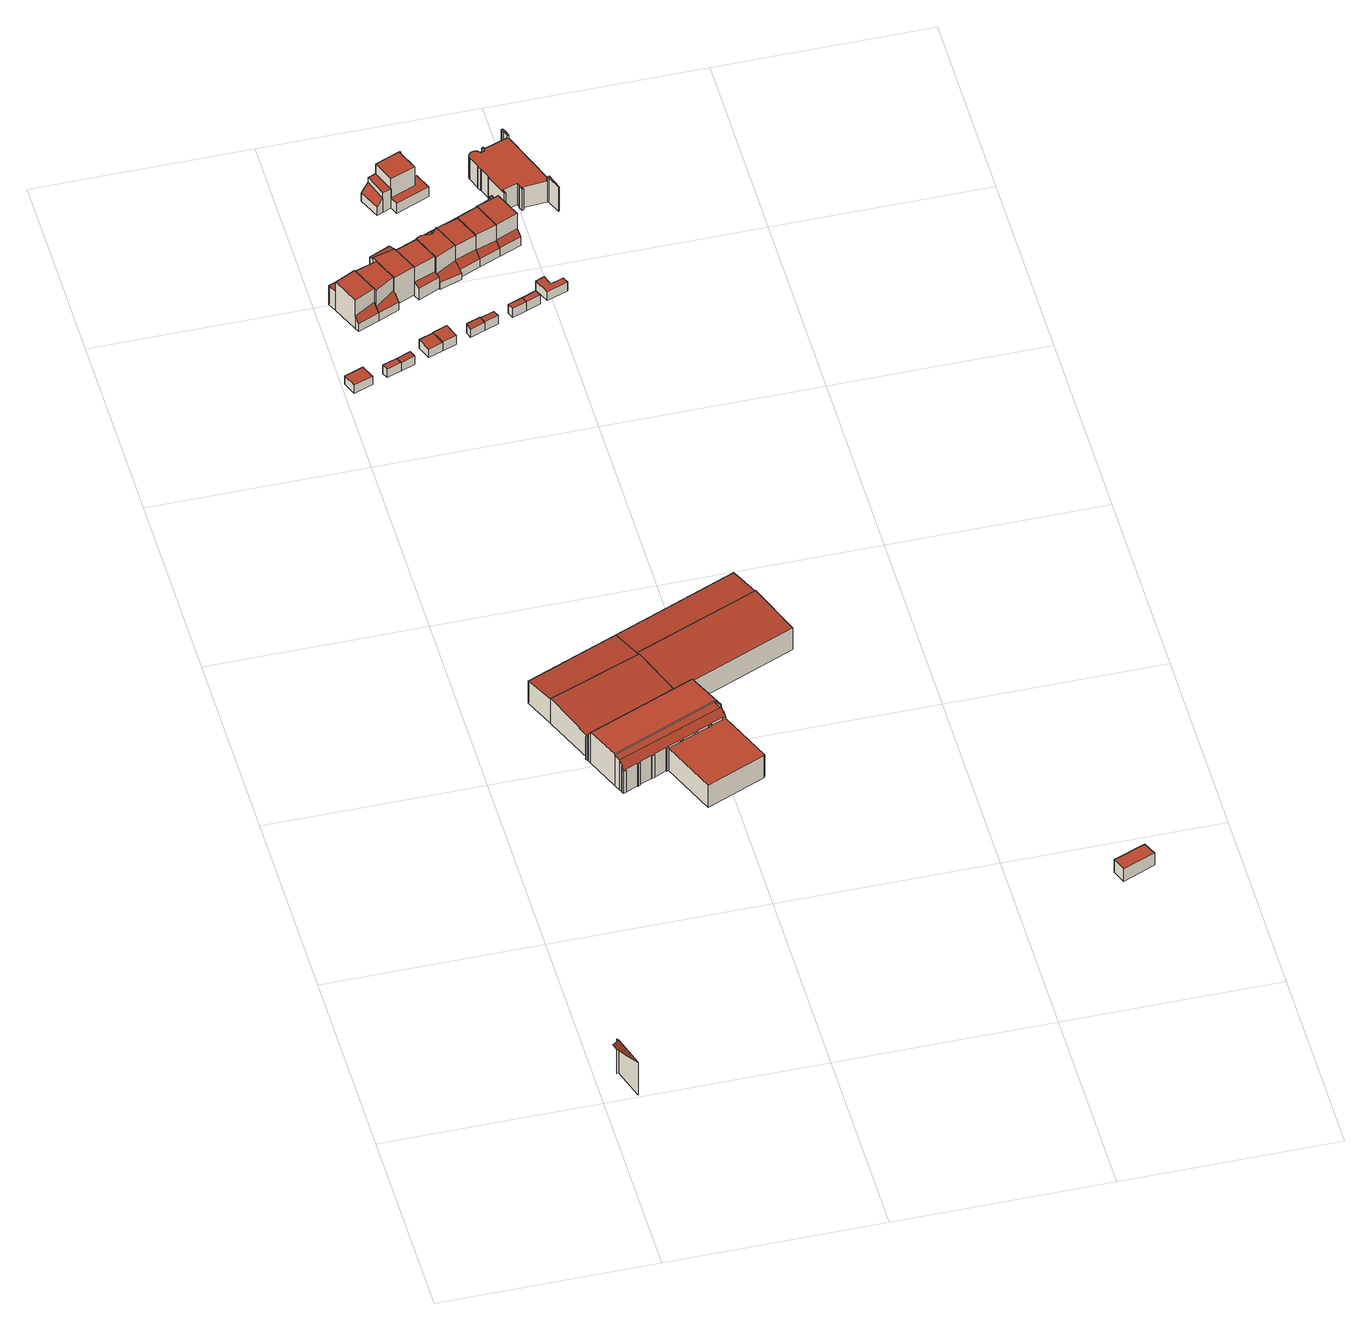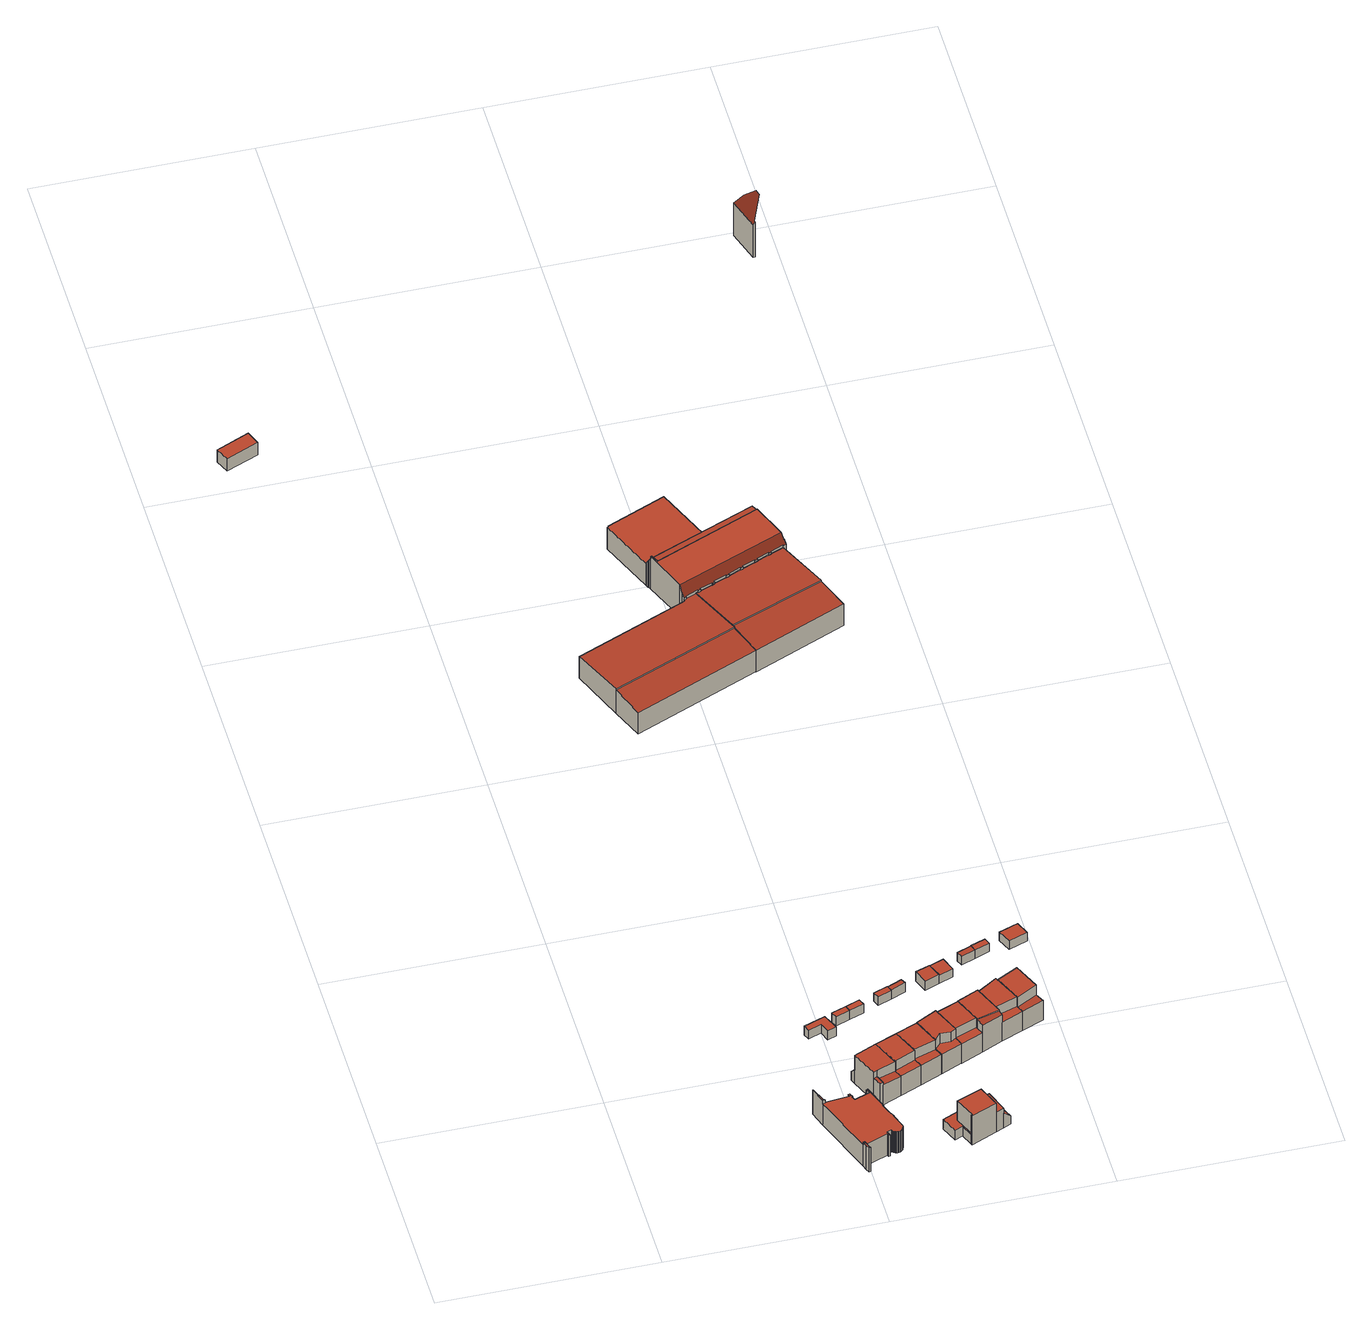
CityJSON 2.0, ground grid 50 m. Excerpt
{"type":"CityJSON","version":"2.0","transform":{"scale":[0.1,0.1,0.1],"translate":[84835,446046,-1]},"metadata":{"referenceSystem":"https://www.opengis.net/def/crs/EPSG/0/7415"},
"CityObjects":{
"building1":{"type":"Building","attributes":{"b3_dak_type":"slanted","b3_h_dak_50p":11.34,"b3_h_dak_70p":12.93,"b3_h_dak_max":18.7,"b3_h_dak_min":-0.24,"b3_h_maaiveld":-0.41,"b3_kas_warenhuis":false,"b3_mutatie_ahn3_ahn4":false,"b3_opp_buitenmuur":23264.48,"b3_opp_dak_plat":22958.51,"b3_opp_dak_schuin":26793.35,"b3_opp_grond":47974.2,"b3_opp_scheidingsmuur":0,"b3_reconstructie_onvolledig":false,"b3_rmse_lod12":3.03,"b3_rmse_lod13":1.31,"b3_rmse_lod22":0.253,"b3_val3dity_lod12":"[]","b3_val3dity_lod13":"[]","b3_val3dity_lod22":"[104]","b3_volume_lod12":618811.44,"b3_volume_lod13":595669.38,"b3_volume_lod22":564615.25,"geconstateerd":false,"oorspronkelijkbouwjaar":1914,"status":"Pand in gebruik"},"children":["building1-1"]},
"building1-1":{"type":"BuildingPart","parents":["building1"],"geometry":[{"type":"MultiSurface","lod":"2.2","boundaries":[[[0,1,2,3,4,5,6,7,8]],[[0,9,1]],[[8,10,11,9,0]],[[7,12,13,10,8]]],"semantics":{"surfaces":[{"type":"RoofSurface"},{"type":"WallSurface","on_footprint_edge":false},{"type":"WallSurface","on_footprint_edge":true}],"values":[0,1,2,2]}}]},
"building2":{"type":"Building","attributes":{"b3_bag_bag_overlap":0,"b3_dak_type":"multiple horizontal","b3_h_dak_50p":6.78,"b3_h_dak_70p":6.95,"b3_h_dak_max":7.43,"b3_h_dak_min":0.32,"b3_h_maaiveld":-0.075,"b3_kas_warenhuis":false,"b3_mutatie_ahn3_ahn4":false,"b3_opp_buitenmuur":314.56,"b3_opp_dak_plat":0,"b3_opp_dak_schuin":504.23,"b3_opp_grond":500.92,"b3_opp_scheidingsmuur":294.45,"b3_reconstructie_onvolledig":false,"b3_rmse_lod12":0.415,"b3_rmse_lod13":0.415,"b3_rmse_lod22":0.295,"b3_val3dity_lod12":"[]","b3_val3dity_lod13":"[]","b3_val3dity_lod22":"[]","b3_volume_lod12":3515.28,"b3_volume_lod13":3515.28,"b3_volume_lod22":3427.08,"geconstateerd":false,"oorspronkelijkbouwjaar":1983,"status":"Pand in gebruik"},"children":["building2-1"]},
"building2-1":{"type":"BuildingPart","parents":["building2"],"geometry":[{"type":"Solid","lod":"2.2","boundaries":[[[[14,15,16,17,18,19,20,21,22,23,24,25,26,27,28,29,30,31,32,33,34,35,36,37,38,39,40,41,42,43]],[[44,39,38,45]],[[46,40,39,44]],[[47,33,32,48]],[[49,34,33,47]],[[50,43,42,51]],[[52,53,41,40,46]],[[48,32,31,54]],[[45,38,37,55]],[[55,37,36,56]],[[56,36,35,57]],[[57,35,34,49]],[[54,31,30,58]],[[58,30,29,59]],[[60,28,27,61]],[[59,29,28,60]],[[61,27,26,62]],[[63,23,22,64]],[[62,26,25,65]],[[66,24,23,63]],[[65,25,24,66]],[[64,22,21,67]],[[67,21,20,68]],[[68,20,19,69]],[[69,19,18,70]],[[71,17,16,72]],[[72,16,15,73]],[[70,18,17,71]],[[51,42,41,53]],[[74,14,43,50]],[[75,74,53,52]],[[73,15,14,74,75]],[[53,74,50,51]],[[73,75,52,46,44,45,55,56,57,49,47,48,54,58,59,60,61,62,65,66,63,64,67,68,69,70,71,72]]]],"semantics":{"surfaces":[{"type":"GroundSurface"},{"type":"WallSurface","on_footprint_edge":true},{"type":"WallSurface","on_footprint_edge":false},{"type":"RoofSurface"}],"values":[[0,1,1,1,1,1,1,1,1,1,1,1,1,1,1,1,1,1,1,1,1,1,1,1,1,1,1,1,1,1,2,1,3,3]]}}]},
"building3":{"type":"Building","attributes":{"b3_bag_bag_overlap":0,"b3_dak_type":"slanted","b3_h_dak_50p":9.47,"b3_h_dak_70p":9.63,"b3_h_dak_max":10.1,"b3_h_dak_min":6.93,"b3_h_maaiveld":0.333,"b3_kas_warenhuis":false,"b3_mutatie_ahn3_ahn4":false,"b3_opp_buitenmuur":367.25,"b3_opp_dak_plat":254.89,"b3_opp_dak_schuin":191.33,"b3_opp_grond":353.55,"b3_opp_scheidingsmuur":271.97,"b3_reconstructie_onvolledig":false,"b3_rmse_lod12":0.75,"b3_rmse_lod13":0.75,"b3_rmse_lod22":0.128,"b3_val3dity_lod12":"[]","b3_val3dity_lod13":"[]","b3_val3dity_lod22":"[]","b3_volume_lod12":3287.38,"b3_volume_lod13":3287.38,"b3_volume_lod22":3156.98,"geconstateerd":false,"oorspronkelijkbouwjaar":1919,"status":"Pand in gebruik"},"children":["building3-1"]},
"building3-1":{"type":"BuildingPart","parents":["building3"],"geometry":[{"type":"Solid","lod":"2.2","boundaries":[[[[76,77,78,79,80,81,82,83,84,85,86,87,88,89,90,91,92,93,94,95,96,97,98,99,100,101,102,103,104,105,106,107,108,109,110,111,112,113,114,115,116,117,118,119,120,121,122,123,124,125,126,127,128,129,130,131,132,133,134,135,136,137,138,139,140,141,142,143,144,145,146,147,148]],[[149,113,112,150]],[[151,114,113,149]],[[152,103,102,153]],[[154,108,107,155]],[[156,109,108,154]],[[155,107,106,157]],[[158,105,104,159]],[[157,106,105,158]],[[159,104,103,152]],[[160,126,125,161]],[[162,101,100,163]],[[153,102,101,162]],[[164,129,128,165]],[[166,97,96,167]],[[168,98,97,166]],[[169,99,98,168]],[[163,100,99,169]],[[170,111,110,171,172]],[[172,171,173,174]],[[175,89,88,176]],[[177,95,94,178]],[[167,96,95,177]],[[179,93,92,180]],[[178,94,93,179]],[[181,85,84,182]],[[180,92,91,183]],[[183,91,90,184]],[[184,90,89,175]],[[185,141,140,186]],[[186,140,139,187]],[[188,87,86,189]],[[189,86,85,181]],[[190,83,82,191]],[[192,81,80,193]],[[191,82,81,192]],[[194,77,76,195]],[[196,144,143,197]],[[198,145,144,196]],[[199,79,78,200]],[[193,80,79,199]],[[200,78,77,194]],[[197,143,142,201]],[[201,142,141,185]],[[187,139,138,202]],[[202,138,137,203]],[[204,136,135,205]],[[206,130,129,164]],[[207,132,131,208]],[[208,131,130,206]],[[203,137,136,204]],[[209,134,133,210]],[[211,127,126,160]],[[165,128,127,211]],[[210,133,132,207]],[[205,135,134,209]],[[212,122,121,213]],[[214,124,123,215]],[[161,125,124,214]],[[215,123,122,212]],[[216,120,119,217]],[[213,121,120,216]],[[217,119,118,218]],[[218,118,117,219]],[[220,115,114,151]],[[219,117,116,221]],[[174,173,222,223]],[[150,112,111,170]],[[221,116,115,220]],[[224,146,145,198]],[[225,226,147,146,224]],[[171,110,109,156]],[[227,148,147,226]],[[195,76,148,227]],[[223,222,226,225]],[[182,84,83,190]],[[176,88,87,188]],[[224,198,196,197,201,185,186,187,202,203,204,205,209,210,207,208,206,164,165,211,160,161,214,215,212,213,216,217,218,219,221,220,151,149,150,170]],[[171,156,222,173]],[[223,225,224,170,172,174]],[[176,188,189,181,182,190,191,192,193,199,200,194,195,227,226,222,156,154,155,157,158,159,152,153,162,163,169,168,166,167,177,178,179,180,183,184,175]]]],"semantics":{"surfaces":[{"type":"GroundSurface"},{"type":"WallSurface","on_footprint_edge":true},{"type":"WallSurface","on_footprint_edge":false},{"type":"RoofSurface"}],"values":[[0,1,1,1,1,1,1,1,1,1,1,1,1,1,1,1,1,1,1,2,1,1,1,1,1,1,1,1,1,1,1,1,1,1,1,1,1,1,1,1,1,1,1,1,1,1,1,1,1,1,1,1,1,1,1,1,1,1,1,1,1,1,1,1,1,1,2,1,1,1,1,1,1,1,2,1,1,3,3,3,3]]}}]},
"building4":{"type":"Building","attributes":{"b3_dak_type":"horizontal","b3_h_dak_50p":2.91,"b3_h_dak_70p":2.92,"b3_h_dak_max":3.19,"b3_h_dak_min":2.62,"b3_h_maaiveld":0.437,"b3_kas_warenhuis":false,"b3_mutatie_ahn3_ahn4":false,"b3_opp_buitenmuur":40.38,"b3_opp_dak_plat":16.39,"b3_opp_dak_schuin":0,"b3_opp_grond":16.38,"b3_opp_scheidingsmuur":0,"b3_reconstructie_onvolledig":false,"b3_rmse_lod12":0.0588,"b3_rmse_lod13":0.0588,"b3_rmse_lod22":0.0533,"b3_val3dity_lod12":"[]","b3_val3dity_lod13":"[]","b3_val3dity_lod22":"[]","b3_volume_lod12":40.68,"b3_volume_lod13":40.68,"b3_volume_lod22":40.41,"geconstateerd":false,"oorspronkelijkbouwjaar":1989,"status":"Pand in gebruik"},"children":["building4-1"]},
"building4-1":{"type":"BuildingPart","parents":["building4"],"geometry":[{"type":"Solid","lod":"2.2","boundaries":[[[[228,229,230,231]],[[232,228,231,233]],[[233,231,230,234]],[[234,230,229,235]],[[235,229,228,232]],[[235,232,233,234]]]],"semantics":{"surfaces":[{"type":"GroundSurface"},{"type":"WallSurface","on_footprint_edge":true},{"type":"RoofSurface"}],"values":[[0,1,1,1,1,2]]}}]},
"building5":{"type":"Building","attributes":{"b3_bag_bag_overlap":0,"b3_dak_type":"multiple horizontal","b3_h_dak_50p":6.77,"b3_h_dak_70p":6.79,"b3_h_dak_max":7.68,"b3_h_dak_min":6.62,"b3_h_maaiveld":0.341,"b3_kas_warenhuis":false,"b3_mutatie_ahn3_ahn4":false,"b3_opp_buitenmuur":279.03,"b3_opp_dak_plat":215.77,"b3_opp_dak_schuin":0,"b3_opp_grond":215.77,"b3_opp_scheidingsmuur":103.73,"b3_reconstructie_onvolledig":false,"b3_rmse_lod12":0.0877,"b3_rmse_lod13":0.0877,"b3_rmse_lod22":0.0877,"b3_val3dity_lod12":"[]","b3_val3dity_lod13":"[]","b3_val3dity_lod22":"[]","b3_volume_lod12":1390.42,"b3_volume_lod13":1390.42,"b3_volume_lod22":1387.46,"geconstateerd":false,"oorspronkelijkbouwjaar":1993,"status":"Pand in gebruik"},"children":["building5-1"]},
"building5-1":{"type":"BuildingPart","parents":["building5"],"geometry":[{"type":"Solid","lod":"2.2","boundaries":[[[[236,237,238,239,240,93,92,91,90,89,88,87,86,85,84,83,82,81,80,79,78,77]],[[241,236,77,242]],[[243,81,82,244]],[[245,78,79,246]],[[246,79,80,247]],[[248,240,239,249]],[[242,77,78,245]],[[250,85,86,251]],[[252,84,85,250]],[[253,83,84,252]],[[247,80,81,243]],[[251,86,87,254]],[[244,82,83,253]],[[254,87,88,255]],[[249,239,238,256]],[[256,238,237,257]],[[255,88,89,258]],[[259,92,93,260]],[[261,91,92,259]],[[258,89,90,262]],[[262,90,91,261]],[[260,93,240,248]],[[257,237,236,241]],[[257,241,242,245,246,247,243,244,253,252,250,251,254,255,258,262,261,259,260,248,249,256]]]],"semantics":{"surfaces":[{"type":"GroundSurface"},{"type":"WallSurface","on_footprint_edge":true},{"type":"RoofSurface"}],"values":[[0,1,1,1,1,1,1,1,1,1,1,1,1,1,1,1,1,1,1,1,1,1,1,2]]}}]},
"building6":{"type":"Building","attributes":{"b3_bag_bag_overlap":0,"b3_dak_type":"horizontal","b3_h_dak_50p":2.89,"b3_h_dak_70p":2.9,"b3_h_dak_max":2.95,"b3_h_dak_min":2.67,"b3_h_maaiveld":0.416,"b3_kas_warenhuis":false,"b3_mutatie_ahn3_ahn4":false,"b3_opp_buitenmuur":21.71,"b3_opp_dak_plat":5.74,"b3_opp_dak_schuin":0,"b3_opp_grond":5.74,"b3_opp_scheidingsmuur":3.93,"b3_reconstructie_onvolledig":false,"b3_rmse_lod12":0.0417,"b3_rmse_lod13":0.0417,"b3_rmse_lod22":0.0386,"b3_val3dity_lod12":"[]","b3_val3dity_lod13":"[]","b3_val3dity_lod22":"[]","b3_volume_lod12":14.28,"b3_volume_lod13":14.28,"b3_volume_lod22":14.19,"geconstateerd":false,"oorspronkelijkbouwjaar":1989,"status":"Pand in gebruik"},"children":["building6-1"]},
"building6-1":{"type":"BuildingPart","parents":["building6"],"geometry":[{"type":"Solid","lod":"2.2","boundaries":[[[[263,264,265,266]],[[267,263,266,268]],[[268,266,265,269]],[[269,265,264,270]],[[270,264,263,267]],[[270,267,268,269]]]],"semantics":{"surfaces":[{"type":"GroundSurface"},{"type":"WallSurface","on_footprint_edge":true},{"type":"RoofSurface"}],"values":[[0,1,1,1,1,2]]}}]},
"building7":{"type":"Building","attributes":{"b3_bag_bag_overlap":0,"b3_bouwlagen":3,"b3_dak_type":"slanted","b3_h_dak_50p":8.86,"b3_h_dak_70p":8.94,"b3_h_dak_max":9.15,"b3_h_dak_min":2.85,"b3_h_maaiveld":0.454,"b3_kas_warenhuis":false,"b3_mutatie_ahn3_ahn4":false,"b3_opp_buitenmuur":84.71,"b3_opp_dak_plat":48.04,"b3_opp_dak_schuin":12.06,"b3_opp_grond":55.83,"b3_opp_scheidingsmuur":147.01,"b3_reconstructie_onvolledig":false,"b3_rmse_lod12":2.21,"b3_rmse_lod13":1.24,"b3_rmse_lod22":0.184,"b3_val3dity_lod12":"[]","b3_val3dity_lod13":"[]","b3_val3dity_lod22":"[]","b3_volume_lod12":473.69,"b3_volume_lod13":436.62,"b3_volume_lod22":401.48,"geconstateerd":false,"oorspronkelijkbouwjaar":1989,"status":"Pand in gebruik"},"children":["building7-1"]},
"building7-1":{"type":"BuildingPart","parents":["building7"],"geometry":[{"type":"Solid","lod":"2.2","boundaries":[[[[271,272,273,274,275,276,277,278]],[[279,274,273,280]],[[281,282,276,275,283,284]],[[284,283,285,286]],[[287,278,277,288]],[[288,277,276,282]],[[289,271,278,287]],[[290,289,282,281]],[[286,285,272,271,289,290]],[[283,275,274,279]],[[280,273,272,285]],[[282,289,287,288]],[[286,290,281,284]],[[280,285,283,279]]]],"semantics":{"surfaces":[{"type":"GroundSurface"},{"type":"WallSurface","on_footprint_edge":true},{"type":"WallSurface","on_footprint_edge":false},{"type":"RoofSurface"}],"values":[[0,1,1,2,1,1,1,2,1,1,1,3,3,3]]}}]},
"building8":{"type":"Building","attributes":{"b3_bag_bag_overlap":0,"b3_dak_type":"horizontal","b3_h_dak_50p":2.9,"b3_h_dak_70p":2.92,"b3_h_dak_max":3.1,"b3_h_dak_min":2.63,"b3_h_maaiveld":0.406,"b3_kas_warenhuis":false,"b3_mutatie_ahn3_ahn4":false,"b3_opp_buitenmuur":21.8,"b3_opp_dak_plat":0,"b3_opp_dak_schuin":5.69,"b3_opp_grond":5.68,"b3_opp_scheidingsmuur":3.93,"b3_reconstructie_onvolledig":false,"b3_rmse_lod12":0.0516,"b3_rmse_lod13":0.0516,"b3_rmse_lod22":0.0418,"b3_val3dity_lod12":"[]","b3_val3dity_lod13":"[]","b3_val3dity_lod22":"[]","b3_volume_lod12":14.25,"b3_volume_lod13":14.25,"b3_volume_lod22":14.19,"geconstateerd":false,"oorspronkelijkbouwjaar":1989,"status":"Pand in gebruik"},"children":["building8-1"]},
"building8-1":{"type":"BuildingPart","parents":["building8"],"geometry":[{"type":"Solid","lod":"2.2","boundaries":[[[[265,291,292,266]],[[293,292,291,294]],[[295,266,292,293]],[[269,265,266,295]],[[294,291,265,269]],[[294,269,295,293]]]],"semantics":{"surfaces":[{"type":"GroundSurface"},{"type":"WallSurface","on_footprint_edge":true},{"type":"RoofSurface"}],"values":[[0,1,1,1,1,2]]}}]},
"building9":{"type":"Building","attributes":{"b3_bag_bag_overlap":0,"b3_bouwlagen":3,"b3_dak_type":"slanted","b3_h_dak_50p":8.84,"b3_h_dak_70p":8.86,"b3_h_dak_max":9.08,"b3_h_dak_min":0.65,"b3_h_maaiveld":0.453,"b3_kas_warenhuis":false,"b3_mutatie_ahn3_ahn4":false,"b3_opp_buitenmuur":90.64,"b3_opp_dak_plat":48.18,"b3_opp_dak_schuin":11.89,"b3_opp_grond":55.89,"b3_opp_scheidingsmuur":139.03,"b3_reconstructie_onvolledig":false,"b3_rmse_lod12":2.45,"b3_rmse_lod13":1.36,"b3_rmse_lod22":0.392,"b3_val3dity_lod12":"[]","b3_val3dity_lod13":"[]","b3_val3dity_lod22":"[]","b3_volume_lod12":469.98,"b3_volume_lod13":433.2,"b3_volume_lod22":397.01,"geconstateerd":false,"oorspronkelijkbouwjaar":1989,"status":"Pand in gebruik"},"children":["building9-1"]},
"building9-1":{"type":"BuildingPart","parents":["building9"],"geometry":[{"type":"Solid","lod":"2.2","boundaries":[[[[296,297,278,298,299,300,301,273]],[[280,273,301,302]],[[303,304,297,296,305,306]],[[306,305,307,308]],[[309,298,278,287]],[[287,278,297,304]],[[310,311,304,303]],[[311,299,298,309]],[[302,301,300,307]],[[308,307,300,299,311,310]],[[305,296,273,280]],[[311,309,287,304]],[[308,310,303,306]],[[305,280,302,307]]]],"semantics":{"surfaces":[{"type":"GroundSurface"},{"type":"WallSurface","on_footprint_edge":true},{"type":"WallSurface","on_footprint_edge":false},{"type":"RoofSurface"}],"values":[[0,1,1,2,1,1,2,1,1,1,1,3,3,3]]}}]},
"building10":{"type":"Building","attributes":{"b3_bag_bag_overlap":0,"b3_dak_type":"horizontal","b3_h_dak_50p":2.9,"b3_h_dak_70p":2.92,"b3_h_dak_max":3.21,"b3_h_dak_min":2.76,"b3_h_maaiveld":0.412,"b3_kas_warenhuis":false,"b3_mutatie_ahn3_ahn4":false,"b3_opp_buitenmuur":26.74,"b3_opp_dak_plat":12.79,"b3_opp_dak_schuin":0,"b3_opp_grond":12.79,"b3_opp_scheidingsmuur":9.07,"b3_reconstructie_onvolledig":false,"b3_rmse_lod12":0.0621,"b3_rmse_lod13":0.0621,"b3_rmse_lod22":0.0611,"b3_val3dity_lod12":"[]","b3_val3dity_lod13":"[]","b3_val3dity_lod22":"[]","b3_volume_lod12":32.06,"b3_volume_lod13":32.06,"b3_volume_lod22":32.03,"geconstateerd":false,"oorspronkelijkbouwjaar":1989,"status":"Pand in gebruik"},"children":["building10-1"]},
"building10-1":{"type":"BuildingPart","parents":["building10"],"geometry":[{"type":"Solid","lod":"2.2","boundaries":[[[[312,313,314,315,316]],[[317,312,316,318]],[[318,316,315,319]],[[319,315,314,320]],[[320,314,313,321]],[[321,313,312,317]],[[321,317,318,319,320]]]],"semantics":{"surfaces":[{"type":"GroundSurface"},{"type":"WallSurface","on_footprint_edge":true},{"type":"RoofSurface"}],"values":[[0,1,1,1,1,1,2]]}}]},
"building11":{"type":"Building","attributes":{"b3_bag_bag_overlap":0,"b3_bouwlagen":3,"b3_dak_type":"slanted","b3_h_dak_50p":8.9,"b3_h_dak_70p":8.98,"b3_h_dak_max":9.13,"b3_h_dak_min":2.81,"b3_h_maaiveld":0.456,"b3_kas_warenhuis":false,"b3_mutatie_ahn3_ahn4":false,"b3_opp_buitenmuur":104.08,"b3_opp_dak_plat":39.64,"b3_opp_dak_schuin":7.86,"b3_opp_grond":47.3,"b3_opp_scheidingsmuur":133.42,"b3_reconstructie_onvolledig":false,"b3_rmse_lod12":1.67,"b3_rmse_lod13":1.67,"b3_rmse_lod22":1.59,"b3_val3dity_lod12":"[]","b3_val3dity_lod13":"[]","b3_val3dity_lod22":"[]","b3_volume_lod12":403.36,"b3_volume_lod13":403.36,"b3_volume_lod22":398.04,"geconstateerd":false,"oorspronkelijkbouwjaar":1989,"status":"Pand in gebruik"},"children":["building11-1"]},
"building11-1":{"type":"BuildingPart","parents":["building11"],"geometry":[{"type":"Solid","lod":"2.2","boundaries":[[[[298,322,323,324,325,326]],[[327,322,298,328]],[[328,298,326,329]],[[330,329,326,325,331]],[[331,325,324,332]],[[332,324,323,333,334]],[[334,333,329,330]],[[333,323,322,327]],[[334,330,331,332]],[[333,327,328,329]]]],"semantics":{"surfaces":[{"type":"GroundSurface"},{"type":"WallSurface","on_footprint_edge":true},{"type":"WallSurface","on_footprint_edge":false},{"type":"RoofSurface"}],"values":[[0,1,1,1,1,1,2,1,3,3]]}}]},
"building12":{"type":"Building","attributes":{"b3_bag_bag_overlap":0,"b3_dak_type":"multiple horizontal","b3_h_dak_50p":6.73,"b3_h_dak_70p":6.9,"b3_h_dak_max":7.24,"b3_h_dak_min":6.16,"b3_h_maaiveld":-0.046,"b3_kas_warenhuis":false,"b3_mutatie_ahn3_ahn4":false,"b3_opp_buitenmuur":536.83,"b3_opp_dak_plat":0,"b3_opp_dak_schuin":666.53,"b3_opp_grond":665,"b3_opp_scheidingsmuur":166.25,"b3_reconstructie_onvolledig":false,"b3_rmse_lod12":0.296,"b3_rmse_lod13":0.296,"b3_rmse_lod22":0.0676,"b3_val3dity_lod12":"[]","b3_val3dity_lod13":"[]","b3_val3dity_lod22":"[]","b3_volume_lod12":4618.32,"b3_volume_lod13":4618.32,"b3_volume_lod22":4507.52,"geconstateerd":false,"oorspronkelijkbouwjaar":1991,"status":"Pand in gebruik"},"children":["building12-1"]},
"building12-1":{"type":"BuildingPart","parents":["building12"],"geometry":[{"type":"Solid","lod":"2.2","boundaries":[[[[335,336,337,338,339,340,341,342,343,344]],[[50,336,335,345]],[[346,347,345,348]],[[349,343,342,350]],[[73,344,343,349]],[[348,345,335,344,73]],[[350,342,341,351]],[[351,341,340,352]],[[352,340,339,353]],[[354,337,336,50]],[[347,338,337,354]],[[353,339,338,347,346]],[[347,354,50,345]],[[353,346,348,73,349,350,351,352]]]],"semantics":{"surfaces":[{"type":"GroundSurface"},{"type":"WallSurface","on_footprint_edge":true},{"type":"WallSurface","on_footprint_edge":false},{"type":"RoofSurface"}],"values":[[0,1,2,1,1,1,1,1,1,1,1,1,3,3]]}}]},
"building13":{"type":"Building","attributes":{"b3_bag_bag_overlap":0,"b3_dak_type":"horizontal","b3_h_dak_50p":3.08,"b3_h_dak_70p":3.16,"b3_h_dak_max":3.29,"b3_h_dak_min":2.87,"b3_h_maaiveld":0.409,"b3_kas_warenhuis":false,"b3_mutatie_ahn3_ahn4":false,"b3_opp_buitenmuur":29.35,"b3_opp_dak_plat":12.95,"b3_opp_dak_schuin":0,"b3_opp_grond":12.95,"b3_opp_scheidingsmuur":9.07,"b3_reconstructie_onvolledig":false,"b3_rmse_lod12":0.145,"b3_rmse_lod13":0.145,"b3_rmse_lod22":0.119,"b3_val3dity_lod12":"[]","b3_val3dity_lod13":"[]","b3_val3dity_lod22":"[]","b3_volume_lod12":35.58,"b3_volume_lod13":35.58,"b3_volume_lod22":34.53,"geconstateerd":false,"oorspronkelijkbouwjaar":1989,"status":"Pand in gebruik"},"children":["building13-1"]},
"building13-1":{"type":"BuildingPart","parents":["building13"],"geometry":[{"type":"Solid","lod":"2.2","boundaries":[[[[315,314,355,356,316]],[[357,356,355,358]],[[359,316,356,357]],[[360,315,316,359]],[[358,355,314,361]],[[361,314,315,360]],[[361,360,359,357,358]]]],"semantics":{"surfaces":[{"type":"GroundSurface"},{"type":"WallSurface","on_footprint_edge":true},{"type":"RoofSurface"}],"values":[[0,1,1,1,1,1,2]]}}]},
"building14":{"type":"Building","attributes":{"b3_bag_bag_overlap":0,"b3_bouwlagen":3,"b3_dak_type":"slanted","b3_h_dak_50p":8.83,"b3_h_dak_70p":8.85,"b3_h_dak_max":9.07,"b3_h_dak_min":2.81,"b3_h_maaiveld":0.447,"b3_kas_warenhuis":false,"b3_mutatie_ahn3_ahn4":false,"b3_opp_buitenmuur":95.37,"b3_opp_dak_plat":47.48,"b3_opp_dak_schuin":9.37,"b3_opp_grond":56.22,"b3_opp_scheidingsmuur":139.18,"b3_reconstructie_onvolledig":false,"b3_rmse_lod12":1.82,"b3_rmse_lod13":1.82,"b3_rmse_lod22":0.247,"b3_val3dity_lod12":"[]","b3_val3dity_lod13":"[]","b3_val3dity_lod22":"[]","b3_volume_lod12":472.27,"b3_volume_lod13":471.92,"b3_volume_lod22":397.28,"geconstateerd":false,"oorspronkelijkbouwjaar":1989,"status":"Pand in gebruik"},"children":["building14-1"]},
"building14-1":{"type":"BuildingPart","parents":["building14"],"geometry":[{"type":"Solid","lod":"2.2","boundaries":[[[[362,363,364,365,366,367,368,369]],[[370,364,363,371]],[[372,365,364,370]],[[373,374,366,365,372,375]],[[376,368,367,377]],[[377,367,366,374]],[[378,379,374,373]],[[379,369,368,376]],[[380,381,362,369,379,378]],[[371,363,362,381]],[[375,372,381,380]],[[379,376,377,374]],[[375,380,378,373]],[[381,372,370,371]]]],"semantics":{"surfaces":[{"type":"GroundSurface"},{"type":"WallSurface","on_footprint_edge":true},{"type":"WallSurface","on_footprint_edge":false},{"type":"RoofSurface"}],"values":[[0,1,1,1,1,1,2,1,1,1,2,3,3,3]]}}]},
"building15":{"type":"Building","attributes":{"b3_bag_bag_overlap":0,"b3_dak_type":"horizontal","b3_h_dak_50p":2.92,"b3_h_dak_70p":3.12,"b3_h_dak_max":3.23,"b3_h_dak_min":2.7,"b3_h_maaiveld":0.383,"b3_kas_warenhuis":false,"b3_mutatie_ahn3_ahn4":false,"b3_opp_buitenmuur":22.88,"b3_opp_dak_plat":0,"b3_opp_dak_schuin":5.85,"b3_opp_grond":5.71,"b3_opp_scheidingsmuur":3.95,"b3_reconstructie_onvolledig":false,"b3_rmse_lod12":0.142,"b3_rmse_lod13":0.142,"b3_rmse_lod22":0.0726,"b3_val3dity_lod12":"[]","b3_val3dity_lod13":"[]","b3_val3dity_lod22":"[]","b3_volume_lod12":15.15,"b3_volume_lod13":15.15,"b3_volume_lod22":14.82,"geconstateerd":false,"oorspronkelijkbouwjaar":1989,"status":"Pand in gebruik"},"children":["building15-1"]},
"building15-1":{"type":"BuildingPart","parents":["building15"],"geometry":[{"type":"Solid","lod":"2.2","boundaries":[[[[382,383,384,385]],[[386,382,385,387]],[[387,385,384,388]],[[388,384,383,389]],[[389,383,382,386]],[[389,386,387,388]]]],"semantics":{"surfaces":[{"type":"GroundSurface"},{"type":"WallSurface","on_footprint_edge":true},{"type":"RoofSurface"}],"values":[[0,1,1,1,1,2]]}}]},
"building16":{"type":"Building","attributes":{"b3_bag_bag_overlap":0,"b3_bouwlagen":3,"b3_dak_type":"slanted","b3_h_dak_50p":8.86,"b3_h_dak_70p":8.88,"b3_h_dak_max":10.42,"b3_h_dak_min":2.5,"b3_h_maaiveld":0.468,"b3_kas_warenhuis":false,"b3_mutatie_ahn3_ahn4":false,"b3_opp_buitenmuur":91.01,"b3_opp_dak_plat":51.04,"b3_opp_dak_schuin":13.77,"b3_opp_grond":59.08,"b3_opp_scheidingsmuur":145.14,"b3_reconstructie_onvolledig":false,"b3_rmse_lod12":2.4,"b3_rmse_lod13":1.26,"b3_rmse_lod22":0.269,"b3_val3dity_lod12":"[]","b3_val3dity_lod13":"[]","b3_val3dity_lod22":"[]","b3_volume_lod12":497.57,"b3_volume_lod13":448.08,"b3_volume_lod22":408.79,"geconstateerd":false,"oorspronkelijkbouwjaar":1989,"status":"Pand in gebruik"},"children":["building16-1"]},
"building16-1":{"type":"BuildingPart","parents":["building16"],"geometry":[{"type":"Solid","lod":"2.2","boundaries":[[[[390,391,392,393,394,395,396,397]],[[398,392,391,399]],[[400,401,399,402]],[[376,396,395,403]],[[404,405,403,406]],[[401,394,393,407]],[[408,390,397,409]],[[409,397,396,376]],[[406,403,395,394,401,400]],[[402,399,391,390,408,410]],[[407,393,392,398]],[[410,408,411,412]],[[412,411,405,404]],[[405,411,408,409,376,403]],[[407,398,399,401]],[[412,404,406,400,402,410]]]],"semantics":{"surfaces":[{"type":"GroundSurface"},{"type":"WallSurface","on_footprint_edge":true},{"type":"WallSurface","on_footprint_edge":false},{"type":"RoofSurface"}],"values":[[0,1,2,1,2,1,1,1,1,1,1,2,2,3,3,3]]}}]},
"building17":{"type":"Building","attributes":{"b3_bag_bag_overlap":0,"b3_dak_type":"horizontal","b3_h_dak_50p":2.89,"b3_h_dak_70p":2.9,"b3_h_dak_max":2.98,"b3_h_dak_min":2.71,"b3_h_maaiveld":0.369,"b3_kas_warenhuis":false,"b3_mutatie_ahn3_ahn4":false,"b3_opp_buitenmuur":22.15,"b3_opp_dak_plat":5.72,"b3_opp_dak_schuin":0,"b3_opp_grond":5.72,"b3_opp_scheidingsmuur":3.95,"b3_reconstructie_onvolledig":false,"b3_rmse_lod12":0.0303,"b3_rmse_lod13":0.0303,"b3_rmse_lod22":0.0281,"b3_val3dity_lod12":"[]","b3_val3dity_lod13":"[]","b3_val3dity_lod22":"[]","b3_volume_lod12":14.46,"b3_volume_lod13":14.46,"b3_volume_lod22":14.42,"geconstateerd":false,"oorspronkelijkbouwjaar":1989,"status":"Pand in gebruik"},"children":["building17-1"]},
"building17-1":{"type":"BuildingPart","parents":["building17"],"geometry":[{"type":"Solid","lod":"2.2","boundaries":[[[[385,384,413,414]],[[415,385,414,416]],[[416,414,413,417]],[[417,413,384,418]],[[418,384,385,415]],[[418,415,416,417]]]],"semantics":{"surfaces":[{"type":"GroundSurface"},{"type":"WallSurface","on_footprint_edge":true},{"type":"RoofSurface"}],"values":[[0,1,1,1,1,2]]}}]},
"building18":{"type":"Building","attributes":{"b3_bag_bag_overlap":0,"b3_bouwlagen":3,"b3_dak_type":"slanted","b3_h_dak_50p":8.82,"b3_h_dak_70p":8.9,"b3_h_dak_max":9.25,"b3_h_dak_min":2.8,"b3_h_maaiveld":0.415,"b3_kas_warenhuis":false,"b3_mutatie_ahn3_ahn4":false,"b3_opp_buitenmuur":183.36,"b3_opp_dak_plat":75.61,"b3_opp_dak_schuin":14.77,"b3_opp_grond":79.96,"b3_opp_scheidingsmuur":72.23,"b3_reconstructie_onvolledig":false,"b3_rmse_lod12":3.25,"b3_rmse_lod13":1.55,"b3_rmse_lod22":0.212,"b3_val3dity_lod12":"[]","b3_val3dity_lod13":"[]","b3_val3dity_lod22":"[]","b3_volume_lod12":678.26,"b3_volume_lod13":557.84,"b3_volume_lod22":466.95,"geconstateerd":false,"oorspronkelijkbouwjaar":1989,"status":"Pand in gebruik"},"children":["building18-1"]},
"building18-1":{"type":"BuildingPart","parents":["building18"],"geometry":[{"type":"Solid","lod":"2.2","boundaries":[[[[419,420,421,422,423,424,425,426,427,428,429,430]],[[431,430,429,432]],[[433,425,424,434]],[[435,419,430,431]],[[436,426,425,433]],[[437,427,426,436]],[[438,439,423,422,440]],[[434,424,423,439]],[[441,442,439,438]],[[443,444,445,446,447]],[[448,449,445,444]],[[450,451,432,452]],[[451,420,419,435]],[[440,422,421,453,454]],[[449,428,427,437]],[[452,432,429,428,449,448]],[[454,453,444,443]],[[453,421,420,451,450]],[[447,446,442,441]],[[451,435,431,432]],[[447,441,438,440,454,443]],[[453,450,452,448,444]],[[442,446,445,449,437,436,433,434,439]]]],"semantics":{"surfaces":[{"type":"GroundSurface"},{"type":"WallSurface","on_footprint_edge":true},{"type":"WallSurface","on_footprint_edge":false},{"type":"RoofSurface"}],"values":[[0,1,1,1,1,1,1,1,2,2,2,2,1,1,1,1,2,1,2,3,3,3,3]]}}]},
"building19":{"type":"Building","attributes":{"b3_bag_bag_overlap":0,"b3_bouwlagen":3,"b3_dak_type":"slanted","b3_h_dak_50p":8.84,"b3_h_dak_70p":8.85,"b3_h_dak_max":9.06,"b3_h_dak_min":0.58,"b3_h_maaiveld":0.438,"b3_kas_warenhuis":false,"b3_mutatie_ahn3_ahn4":false,"b3_opp_buitenmuur":82.18,"b3_opp_dak_plat":47.71,"b3_opp_dak_schuin":12.66,"b3_opp_grond":55.73,"b3_opp_scheidingsmuur":145.5,"b3_reconstructie_onvolledig":false,"b3_rmse_lod12":2.69,"b3_rmse_lod13":1.45,"b3_rmse_lod22":0.54,"b3_val3dity_lod12":"[]","b3_val3dity_lod13":"[]","b3_val3dity_lod22":"[]","b3_volume_lod12":469.04,"b3_volume_lod13":430.32,"b3_volume_lod22":394.5,"geconstateerd":false,"oorspronkelijkbouwjaar":1989,"status":"Pand in gebruik"},"children":["building19-1"]},
"building19-1":{"type":"BuildingPart","parents":["building19"],"geometry":[{"type":"Solid","lod":"2.2","boundaries":[[[[455,456,457,458,459,460,461,462]],[[463,455,462,464]],[[465,466,457,456,467,468]],[[469,470,466,465]],[[471,459,458,409]],[[409,458,457,466]],[[472,473,461,460,470,469]],[[464,462,461,473]],[[470,460,459,471]],[[467,456,455,463]],[[468,467,473,472]],[[470,471,409,466]],[[468,472,469,465]],[[473,467,463,464]]]],"semantics":{"surfaces":[{"type":"GroundSurface"},{"type":"WallSurface","on_footprint_edge":true},{"type":"WallSurface","on_footprint_edge":false},{"type":"RoofSurface"}],"values":[[0,1,1,2,1,1,1,1,1,1,2,3,3,3]]}}]},
"building20":{"type":"Building","attributes":{"b3_bag_bag_overlap":0,"b3_dak_type":"horizontal","b3_h_dak_50p":2.92,"b3_h_dak_70p":2.93,"b3_h_dak_max":3.03,"b3_h_dak_min":2.79,"b3_h_maaiveld":0.3,"b3_kas_warenhuis":false,"b3_mutatie_ahn3_ahn4":false,"b3_opp_buitenmuur":22.89,"b3_opp_dak_plat":5.65,"b3_opp_dak_schuin":0,"b3_opp_grond":5.65,"b3_opp_scheidingsmuur":4.11,"b3_reconstructie_onvolledig":false,"b3_rmse_lod12":0.0345,"b3_rmse_lod13":0.0345,"b3_rmse_lod22":0.0341,"b3_val3dity_lod12":"[]","b3_val3dity_lod13":"[]","b3_val3dity_lod22":"[]","b3_volume_lod12":14.85,"b3_volume_lod13":14.85,"b3_volume_lod22":14.86,"geconstateerd":false,"oorspronkelijkbouwjaar":1989,"status":"Pand in gebruik"},"children":["building20-1"]},
"building20-1":{"type":"BuildingPart","parents":["building20"],"geometry":[{"type":"Solid","lod":"2.2","boundaries":[[[[474,475,476,477]],[[478,474,477,479]],[[479,477,476,480]],[[480,476,475,481]],[[481,475,474,478]],[[481,478,479,480]]]],"semantics":{"surfaces":[{"type":"GroundSurface"},{"type":"WallSurface","on_footprint_edge":true},{"type":"RoofSurface"}],"values":[[0,1,1,1,1,2]]}}]},
"building21":{"type":"Building","attributes":{"b3_bag_bag_overlap":0,"b3_bouwlagen":3,"b3_dak_type":"slanted","b3_h_dak_50p":8.82,"b3_h_dak_70p":8.85,"b3_h_dak_max":9.12,"b3_h_dak_min":0.56,"b3_h_maaiveld":0.433,"b3_kas_warenhuis":false,"b3_mutatie_ahn3_ahn4":false,"b3_opp_buitenmuur":83.68,"b3_opp_dak_plat":48.25,"b3_opp_dak_schuin":11.06,"b3_opp_grond":55.64,"b3_opp_scheidingsmuur":146.09,"b3_reconstructie_onvolledig":false,"b3_rmse_lod12":2.64,"b3_rmse_lod13":1.36,"b3_rmse_lod22":0.477,"b3_val3dity_lod12":"[]","b3_val3dity_lod13":"[]","b3_val3dity_lod22":"[]","b3_volume_lod12":468.04,"b3_volume_lod13":431.12,"b3_volume_lod22":395.92,"geconstateerd":false,"oorspronkelijkbouwjaar":1989,"status":"Pand in gebruik"},"children":["building21-1"]},
"building21-1":{"type":"BuildingPart","parents":["building21"],"geometry":[{"type":"Solid","lod":"2.2","boundaries":[[[[482,483,484,462,485,486,459,487]],[[464,462,484,488]],[[488,484,483,489]],[[490,487,459,471]],[[471,459,486,491]],[[492,493,491,494]],[[494,491,486,485,495,496]],[[495,485,462,464]],[[496,495,489,497]],[[493,482,487,490]],[[497,489,483,482,493,492]],[[489,495,464,488]],[[493,490,471,491]],[[497,492,494,496]]]],"semantics":{"surfaces":[{"type":"GroundSurface"},{"type":"WallSurface","on_footprint_edge":true},{"type":"WallSurface","on_footprint_edge":false},{"type":"RoofSurface"}],"values":[[0,1,1,1,1,2,1,1,2,1,1,3,3,3]]}}]},
"building22":{"type":"Building","attributes":{"b3_bag_bag_overlap":0,"b3_dak_type":"horizontal","b3_h_dak_50p":2.93,"b3_h_dak_70p":2.94,"b3_h_dak_max":3,"b3_h_dak_min":2.87,"b3_h_maaiveld":0.33,"b3_kas_warenhuis":false,"b3_mutatie_ahn3_ahn4":false,"b3_opp_buitenmuur":22.91,"b3_opp_dak_plat":5.76,"b3_opp_dak_schuin":0,"b3_opp_grond":5.76,"b3_opp_scheidingsmuur":4.11,"b3_reconstructie_onvolledig":false,"b3_rmse_lod12":0.0302,"b3_rmse_lod13":0.0302,"b3_rmse_lod22":0.0231,"b3_val3dity_lod12":"[]","b3_val3dity_lod13":"[]","b3_val3dity_lod22":"[]","b3_volume_lod12":15.01,"b3_volume_lod13":15.01,"b3_volume_lod22":14.96,"geconstateerd":false,"oorspronkelijkbouwjaar":1989,"status":"Pand in gebruik"},"children":["building22-1"]},
"building22-1":{"type":"BuildingPart","parents":["building22"],"geometry":[{"type":"Solid","lod":"2.2","boundaries":[[[[476,498,499,477]],[[500,499,498,501]],[[479,477,499,500]],[[480,476,477,479]],[[501,498,476,480]],[[501,480,479,500]]]],"semantics":{"surfaces":[{"type":"GroundSurface"},{"type":"WallSurface","on_footprint_edge":true},{"type":"RoofSurface"}],"values":[[0,1,1,1,1,2]]}}]},
"building23":{"type":"Building","attributes":{"b3_bag_bag_overlap":0,"b3_bouwlagen":3,"b3_dak_type":"slanted","b3_h_dak_50p":8.83,"b3_h_dak_70p":8.85,"b3_h_dak_max":9.07,"b3_h_dak_min":0.55,"b3_h_maaiveld":0.424,"b3_kas_warenhuis":false,"b3_mutatie_ahn3_ahn4":false,"b3_opp_buitenmuur":165.33,"b3_opp_dak_plat":50.53,"b3_opp_dak_schuin":10.86,"b3_opp_grond":58.02,"b3_opp_scheidingsmuur":73.73,"b3_reconstructie_onvolledig":false,"b3_rmse_lod12":2.57,"b3_rmse_lod13":1.28,"b3_rmse_lod22":0.545,"b3_val3dity_lod12":"[]","b3_val3dity_lod13":"[]","b3_val3dity_lod22":"[]","b3_volume_lod12":488.59,"b3_volume_lod13":451.15,"b3_volume_lod22":419.8,"geconstateerd":false,"oorspronkelijkbouwjaar":1989,"status":"Pand in gebruik"},"children":["building23-1"]},
"building23-1":{"type":"BuildingPart","parents":["building23"],"geometry":[{"type":"Solid","lod":"2.2","boundaries":[[[[483,502,487,503,504,505,506,507,484]],[[508,484,507,509]],[[510,511,502,483,512,497]],[[513,514,515,511,510]],[[516,487,502,511]],[[517,503,487,516]],[[518,517,515,514]],[[519,505,504,520]],[[521,522,506,505,519,523]],[[509,507,506,522]],[[497,512,522,521]],[[523,519,514,513]],[[520,504,503,517,518]],[[512,483,484,508]],[[515,517,516,511]],[[523,513,510,497,521]],[[520,518,514,519]],[[512,508,509,522]]]],"semantics":{"surfaces":[{"type":"GroundSurface"},{"type":"WallSurface","on_footprint_edge":true},{"type":"WallSurface","on_footprint_edge":false},{"type":"RoofSurface"}],"values":[[0,1,1,2,1,1,2,1,1,1,2,2,1,1,3,3,3,3]]}}]},
"building24":{"type":"Building","attributes":{"b3_dak_type":"horizontal","b3_h_dak_50p":2.9,"b3_h_dak_70p":2.92,"b3_h_dak_max":3.23,"b3_h_dak_min":2.63,"b3_h_maaiveld":0.312,"b3_kas_warenhuis":false,"b3_mutatie_ahn3_ahn4":false,"b3_opp_buitenmuur":48.89,"b3_opp_dak_plat":13.62,"b3_opp_dak_schuin":0,"b3_opp_grond":13.61,"b3_opp_scheidingsmuur":0,"b3_reconstructie_onvolledig":false,"b3_rmse_lod12":0.0762,"b3_rmse_lod13":0.0762,"b3_rmse_lod22":0.0647,"b3_val3dity_lod12":"[]","b3_val3dity_lod13":"[]","b3_val3dity_lod22":"[]","b3_volume_lod12":35.55,"b3_volume_lod13":35.55,"b3_volume_lod22":35.47,"geconstateerd":false,"oorspronkelijkbouwjaar":1989,"status":"Pand in gebruik"},"children":["building24-1"]},
"building24-1":{"type":"BuildingPart","parents":["building24"],"geometry":[{"type":"Solid","lod":"2.2","boundaries":[[[[524,525,526,527,528,529]],[[530,529,528,531]],[[531,528,527,532]],[[532,527,526,533]],[[533,526,525,534]],[[535,524,529,530]],[[534,525,524,535]],[[534,535,530,531,532,533]]]],"semantics":{"surfaces":[{"type":"GroundSurface"},{"type":"WallSurface","on_footprint_edge":true},{"type":"RoofSurface"}],"values":[[0,1,1,1,1,1,1,2]]}}]},
"building25":{"type":"Building","attributes":{"b3_bag_bag_overlap":0,"b3_bouwlagen":3,"b3_dak_type":"multiple horizontal","b3_h_dak_50p":6.65,"b3_h_dak_70p":6.68,"b3_h_dak_max":7.65,"b3_h_dak_min":0.83,"b3_h_maaiveld":0.354,"b3_kas_warenhuis":false,"b3_mutatie_ahn3_ahn4":false,"b3_opp_buitenmuur":317.95,"b3_opp_dak_plat":145.96,"b3_opp_dak_schuin":1.89,"b3_opp_grond":147.82,"b3_opp_scheidingsmuur":124.76,"b3_reconstructie_onvolledig":false,"b3_rmse_lod12":0.526,"b3_rmse_lod13":0.526,"b3_rmse_lod22":0.509,"b3_val3dity_lod12":"[]","b3_val3dity_lod13":"[]","b3_val3dity_lod22":"[]","b3_volume_lod12":933.86,"b3_volume_lod13":933.86,"b3_volume_lod22":934.46,"geconstateerd":false,"oorspronkelijkbouwjaar":1992,"status":"Pand in gebruik"},"children":["building25-1"]},
"building25-1":{"type":"BuildingPart","parents":["building25"],"geometry":[{"type":"Solid","lod":"2.2","boundaries":[[[[536,537,538,539,540,541,542,543,544,545,546,547,548,549,550,551,552,553,554,555,556,557,558,559,560,561,562,563,564,565,566,567,568,569,570,571,572,573,574,575,576,577,578,579,580,581,582,583,584,585,586,587]],[[588,537,536,589]],[[590,558,557,591]],[[592,584,583,593]],[[594,585,584,592]],[[595,596,538,537,588]],[[593,583,582,597]],[[597,582,581,598]],[[599,559,558,590]],[[600,580,579,601]],[[601,579,578,602]],[[598,581,580,600]],[[603,577,576,604]],[[602,578,577,603]],[[604,576,575,605]],[[606,571,570,607]],[[605,575,574,608]],[[609,573,572,610]],[[608,574,573,609]],[[610,572,571,606]],[[611,568,567,612]],[[613,569,568,611]],[[607,570,569,613]],[[612,567,566,614]],[[615,565,564,616]],[[614,566,565,615]],[[616,564,563,617]],[[618,562,561,619]],[[617,563,562,618]],[[620,560,559,599]],[[619,561,560,620]],[[621,553,552,622]],[[623,556,555,624]],[[591,557,556,623]],[[624,555,554,625]],[[622,552,551,626]],[[626,551,550,627]],[[625,554,553,621]],[[628,546,545,629]],[[629,545,544,630]],[[631,547,546,628]],[[627,550,549,632]],[[633,548,547,631]],[[632,549,548,633]],[[634,635,636,637]],[[638,541,540,639]],[[640,542,541,638]],[[641,642,543,542,640]],[[589,536,587,643]],[[643,587,586,644]],[[645,594,646,647]],[[647,646,596,595]],[[639,540,539,635,634]],[[637,636,642,641]],[[635,539,538,596]],[[644,586,585,594,645]],[[630,544,543,642]],[[637,641,640,638,639,634]],[[644,645,647,595,588,589,643]],[[630,642,636,635,596,646,594,592,593,597,598,600,601,602,603,604,605,608,609,610,606,607,613,611,612,614,615,616,617,618,619,620,599,590,591,623,624,625,621,622,626,627,632,633,631,628,629]]]],"semantics":{"surfaces":[{"type":"GroundSurface"},{"type":"WallSurface","on_footprint_edge":true},{"type":"WallSurface","on_footprint_edge":false},{"type":"RoofSurface"}],"values":[[0,1,1,1,1,1,1,1,1,1,1,1,1,1,1,1,1,1,1,1,1,1,1,1,1,1,1,1,1,1,1,1,1,1,1,1,1,1,1,1,1,1,1,1,2,1,1,1,1,1,2,2,1,2,1,1,1,3,3,3]]}}]},
"building26":{"type":"Building","attributes":{"b3_dak_type":"horizontal","b3_h_dak_50p":3.73,"b3_h_dak_70p":3.74,"b3_h_dak_max":3.88,"b3_h_dak_min":3.68,"b3_h_maaiveld":0.078,"b3_kas_warenhuis":false,"b3_mutatie_ahn3_ahn4":false,"b3_opp_buitenmuur":85.77,"b3_opp_dak_plat":28.69,"b3_opp_dak_schuin":0,"b3_opp_grond":28.69,"b3_opp_scheidingsmuur":0,"b3_reconstructie_onvolledig":false,"b3_rmse_lod12":0.0391,"b3_rmse_lod13":0.0391,"b3_rmse_lod22":0.0375,"b3_val3dity_lod12":"[]","b3_val3dity_lod13":"[]","b3_val3dity_lod22":"[]","b3_volume_lod12":104.95,"b3_volume_lod13":104.95,"b3_volume_lod22":105.19,"geconstateerd":false,"oorspronkelijkbouwjaar":1997,"status":"Pand in gebruik"},"children":["building26-1"]},
"building26-1":{"type":"BuildingPart","parents":["building26"],"geometry":[{"type":"Solid","lod":"2.2","boundaries":[[[[648,649,650,651]],[[652,648,651,653]],[[653,651,650,654]],[[654,650,649,655]],[[655,649,648,652]],[[655,652,653,654]]]],"semantics":{"surfaces":[{"type":"GroundSurface"},{"type":"WallSurface","on_footprint_edge":true},{"type":"RoofSurface"}],"values":[[0,1,1,1,1,2]]}}]}
},
"vertices":[
[49,82,108],[50,77,108],[28,34,142],[29,33,142],[31,24,142],[32,21,142],[55,10,124],[78,7,103],[54,83,103],[49,82,103],[54,83,6],[49,82,6],[78,7,92],[78,7,6],
[393,1232,9],[443,1110,9],[438,1108,9],[437,1109,9],[431,1107,9],[432,1106,9],[403,1094,9],[402,1095,9],[396,1092,9],[397,1091,9],[368,1079,9],[368,1080,9],[361,1078,9],[362,1077,9],[333,1064,9],[333,1065,9],[326,1063,9],[327,1062,9],[298,1050,9],[298,1051,9],[291,1048,9],[292,1047,9],[263,1035,9],[263,1036,9],[257,1034,9],[257,1033,9],[228,1021,9],[176,1147,9],[146,1219,9],[361,1310,9],[257,1033,74],[257,1034,74],[228,1021,74],[298,1051,74],[298,1050,74],[291,1048,74],[361,1310,73],[146,1219,74],[176,1147,83],[176,1147,80],[327,1062,74],[263,1036,74],[263,1035,74],[292,1047,74],[326,1063,74],[333,1065,74],[333,1064,74],[362,1077,74],[361,1078,74],[397,1091,74],[396,1092,74],[368,1080,74],[368,1079,74],[402,1095,74],[403,1094,74],[432,1106,74],[431,1107,74],[437,1109,74],[438,1108,74],[443,1110,74],[393,1232,80],[393,1232,83],
[521,1008,13],[524,1001,13],[517,999,13],[517,1000,13],[488,988,13],[489,987,13],[483,984,13],[482,985,13],[453,973,13],[454,972,13],[448,970,13],[447,971,13],[418,959,13],[419,958,13],[413,955,13],[412,956,13],[383,944,13],[384,943,13],[378,940,13],[377,941,13],[348,929,13],[349,928,13],[343,926,13],[342,927,13],[313,915,13],[314,914,13],[308,911,13],[307,912,13],[278,900,13],[279,899,13],[273,897,13],[270,903,13],[271,903,13],[268,910,13],[261,926,13],[228,1005,13],[225,1013,13],[224,1013,13],[221,1019,13],[228,1022,13],[228,1021,13],[257,1033,13],[257,1034,13],[263,1036,13],[263,1035,13],[292,1047,13],[291,1048,13],[298,1051,13],[298,1050,13],[327,1062,13],[326,1063,13],[333,1065,13],[333,1064,13],[362,1077,13],[361,1078,13],[368,1080,13],[368,1079,13],[397,1091,13],[396,1092,13],[402,1095,13],[403,1094,13],[432,1106,13],[431,1107,13],[437,1109,13],[438,1108,13],[467,1120,13],[466,1121,13],[472,1124,13],[475,1118,13],[474,1117,13],[478,1108,13],[517,1013,13],[520,1007,13],[224,1013,90],[225,1013,90],[221,1019,79],[307,912,81],[308,911,79],[271,903,90],[270,903,90],[268,910,102],[273,897,79],[279,899,79],[278,900,81],[326,1063,79],[327,1062,81],[314,914,79],[313,915,81],[362,1077,81],[333,1064,81],[349,928,80],[348,929,82],[343,926,80],[342,927,81],[228,1005,103],[261,926,104],[261,926,107],[506,1029,105],[506,1029,108],[419,958,80],[418,959,82],[377,941,82],[378,940,80],[384,943,80],[383,944,82],[454,972,81],[453,973,82],[412,956,82],[413,955,80],[467,1120,80],[438,1108,80],[437,1109,79],[447,971,82],[448,970,80],[482,985,83],[483,984,81],[489,987,81],[488,988,83],[524,1001,81],[521,1008,92],[475,1118,89],[472,1124,79],[474,1117,89],[517,1000,83],[517,999,81],[466,1121,79],[431,1107,79],[432,1106,81],[403,1094,80],[402,1095,79],[361,1078,79],[368,1079,81],[368,1080,79],[396,1092,79],[397,1091,81],[333,1065,79],[291,1048,79],[292,1047,81],[298,1050,81],[298,1051,79],[263,1035,81],[263,1036,79],[257,1034,79],[257,1033,81],[228,1022,79],[228,1021,81],[514,1012,103],[514,1012,109],[478,1108,105],[517,1013,109],[517,1013,103],[520,1007,92],
[19,2219,14],[6,2251,14],[50,2267,14],[63,2235,14],[19,2219,39],[63,2235,39],[50,2267,39],[6,2251,39],
[577,873,13],[573,871,13],[574,870,13],[437,812,13],[383,943,13],[577,873,78],[524,1001,78],[489,987,78],[483,984,78],[517,999,78],[517,1000,78],[488,988,78],[383,943,78],[437,812,78],[454,972,78],[448,970,78],[453,973,78],[482,985,78],[447,971,78],[418,959,78],[574,870,78],[573,871,78],[419,958,78],[383,944,78],[384,943,78],[412,956,78],[413,955,78],
[98,2248,14],[92,2263,14],[126,2275,14],[132,2260,14],[98,2248,39],[132,2260,39],[126,2275,39],[92,2263,39],
[90,2497,15],[117,2434,15],[123,2419,15],[74,2398,15],[69,2409,15],[42,2472,15],[33,2493,15],[83,2514,15],[74,2398,38],[123,2419,38],[42,2472,100],[42,2472,71],[69,2409,52],[69,2409,99],[117,2434,58],[117,2434,99],[83,2514,72],[33,2493,72],[90,2497,71],[90,2497,99],
[159,2288,14],[165,2273,14],[165,2273,39],[159,2288,40],[132,2260,38],
[120,2428,15],[91,2495,15],[133,2535,15],[142,2513,15],[166,2458,15],[173,2440,15],[173,2440,38],[91,2495,99],[91,2495,71],[120,2428,49],[120,2428,98],[166,2458,60],[166,2458,98],[133,2535,71],[142,2513,99],[142,2513,71],
[199,2285,14],[187,2319,14],[220,2331,14],[227,2313,14],[233,2298,14],[199,2285,39],[233,2298,39],[227,2313,39],[220,2331,39],[187,2319,39],
[182,2556,15],[189,2540,15],[216,2476,15],[167,2454,15],[137,2525,15],[182,2556,94],[133,2535,93],[137,2525,96],[137,2525,100],[167,2454,99],[216,2476,99],[189,2540,98],[189,2540,99],
[390,1238,10],[361,1310,10],[651,1432,10],[681,1359,10],[731,1236,10],[471,1127,10],[472,1124,10],[466,1121,10],[467,1120,10],[443,1110,10],[390,1238,79],[681,1359,82],[681,1359,79],[390,1238,82],[467,1120,74],[466,1121,74],[472,1124,74],[471,1127,74],[731,1236,74],[651,1432,73],
[254,2344,14],[266,2310,14],[266,2310,41],[254,2344,41],[233,2298,40],[227,2313,41],[220,2331,41],
[267,2497,14],[273,2483,14],[223,2461,14],[216,2476,14],[191,2536,14],[182,2556,14],[233,2578,14],[242,2556,14],[223,2461,48],[273,2483,47],[216,2476,54],[191,2536,99],[191,2536,71],[216,2476,98],[233,2578,72],[182,2556,72],[242,2556,99],[242,2556,71],[267,2497,98],[267,2497,53],
[301,2323,14],[296,2338,14],[329,2351,14],[335,2336,14],[301,2323,38],[335,2336,37],[329,2351,41],[296,2338,42],
[291,2580,15],[317,2518,15],[326,2498,15],[274,2479,15],[269,2493,15],[241,2558,15],[233,2578,15],[283,2599,15],[326,2498,33],[317,2518,54],[269,2493,99],[269,2493,50],[317,2518,99],[241,2558,72],[253,2565,100],[253,2565,72],[241,2558,100],[274,2479,36],[291,2580,72],[283,2599,72],[291,2580,100],[278,2564,71],[278,2564,100],
[362,2363,14],[368,2348,14],[335,2336,39],[368,2348,39],[362,2363,39],[329,2351,39],
[178,2783,14],[195,2791,14],[214,2799,14],[273,2824,14],[274,2821,14],[286,2793,14],[304,2801,14],[321,2761,14],[242,2728,14],[234,2746,14],[214,2738,14],[200,2731,14],[200,2731,38],[214,2738,56],[304,2801,43],[286,2793,43],[178,2783,38],[321,2761,42],[242,2728,43],[274,2821,100],[274,2821,43],[273,2824,100],[272,2820,100],[272,2820,43],[234,2748,99],[234,2748,71],[234,2748,43],[293,2771,43],[293,2771,99],[234,2746,71],[234,2746,43],[195,2791,72],[195,2791,59],[214,2738,71],[214,2799,72],[214,2799,100],
[323,2504,14],[317,2518,14],[291,2580,14],[283,2599,14],[333,2620,14],[342,2597,14],[367,2538,14],[373,2525,14],[323,2504,37],[373,2525,38],[291,2580,99],[291,2580,71],[317,2518,56],[317,2518,98],[342,2597,99],[342,2597,71],[333,2620,72],[367,2538,98],[367,2538,56],
[403,2361,13],[397,2376,13],[431,2388,13],[436,2373,13],[403,2361,39],[436,2373,39],[431,2388,39],[397,2376,39],
[391,2621,14],[417,2558,14],[422,2546,14],[367,2539,14],[342,2599,14],[382,2641,14],[422,2546,38],[417,2558,52],[382,2641,72],[342,2599,71],[391,2621,99],[391,2621,71],[342,2599,99],[367,2539,54],[367,2539,98],[417,2558,98],
[464,2401,13],[470,2386,13],[470,2386,40],[464,2401,40],
[390,2622,14],[427,2660,14],[434,2663,14],[443,2643,14],[469,2581,14],[474,2568,14],[422,2546,39],[474,2568,39],[390,2622,99],[390,2622,71],[417,2558,53],[434,2639,99],[434,2639,81],[434,2639,74],[382,2641,71],[427,2660,74],[427,2660,82],[443,2643,81],[434,2663,82],[469,2581,98],[469,2581,53],[443,2643,99],
[487,2392,13],[471,2430,13],[492,2438,13],[500,2414,13],[530,2425,13],[536,2410,13],[536,2410,39],[530,2425,39],[500,2414,39],[492,2438,40],[471,2430,40],[487,2392,39],
[506,2850,14],[510,2841,14],[514,2829,14],[566,2686,14],[579,2649,14],[577,2648,14],[564,2682,14],[562,2682,14],[504,2677,14],[506,2671,14],[503,2670,14],[499,2681,14],[500,2682,14],[497,2690,14],[462,2678,14],[466,2668,14],[463,2667,14],[442,2723,14],[444,2723,14],[433,2751,14],[432,2751,14],[428,2760,14],[429,2760,14],[419,2789,14],[418,2791,14],[418,2792,14],[418,2796,14],[419,2798,14],[420,2802,14],[422,2803,14],[422,2804,14],[424,2806,14],[426,2807,14],[429,2808,14],[430,2808,14],[431,2808,14],[433,2808,14],[435,2808,14],[437,2807,14],[439,2806,14],[440,2806,14],[441,2805,14],[443,2803,14],[444,2802,14],[445,2800,14],[455,2804,14],[451,2814,14],[454,2815,14],[456,2810,14],[510,2830,14],[505,2843,14],[503,2849,14],[510,2841,86],[506,2850,86],[429,2760,77],[428,2760,77],[456,2810,77],[454,2815,77],[510,2830,77],[514,2829,86],[514,2829,77],[451,2814,77],[455,2804,77],[419,2789,77],[445,2800,77],[444,2802,77],[443,2803,77],[441,2805,77],[440,2806,77],[439,2806,77],[431,2808,77],[430,2808,77],[437,2807,77],[435,2808,77],[433,2808,77],[426,2807,77],[424,2806,77],[429,2808,77],[422,2804,77],[422,2803,77],[420,2802,77],[419,2798,77],[418,2796,77],[418,2792,77],[418,2791,77],[442,2723,77],[463,2667,77],[432,2751,77],[433,2751,77],[444,2723,77],[466,2668,77],[462,2678,77],[503,2670,76],[506,2671,76],[504,2677,76],[499,2681,77],[497,2690,77],[500,2682,77],[566,2686,86],[566,2686,76],[560,2685,76],[560,2685,85],[577,2648,85],[579,2649,86],[564,2682,85],[562,2682,85],[562,2682,76],[503,2849,85],[505,2843,85],[510,2830,85],[510,2828,77],[510,2828,85],
[1239,376,11],[1226,409,11],[1301,440,11],[1315,408,11],[1239,376,48],[1315,408,47],[1301,440,47],[1226,409,48]
]}
